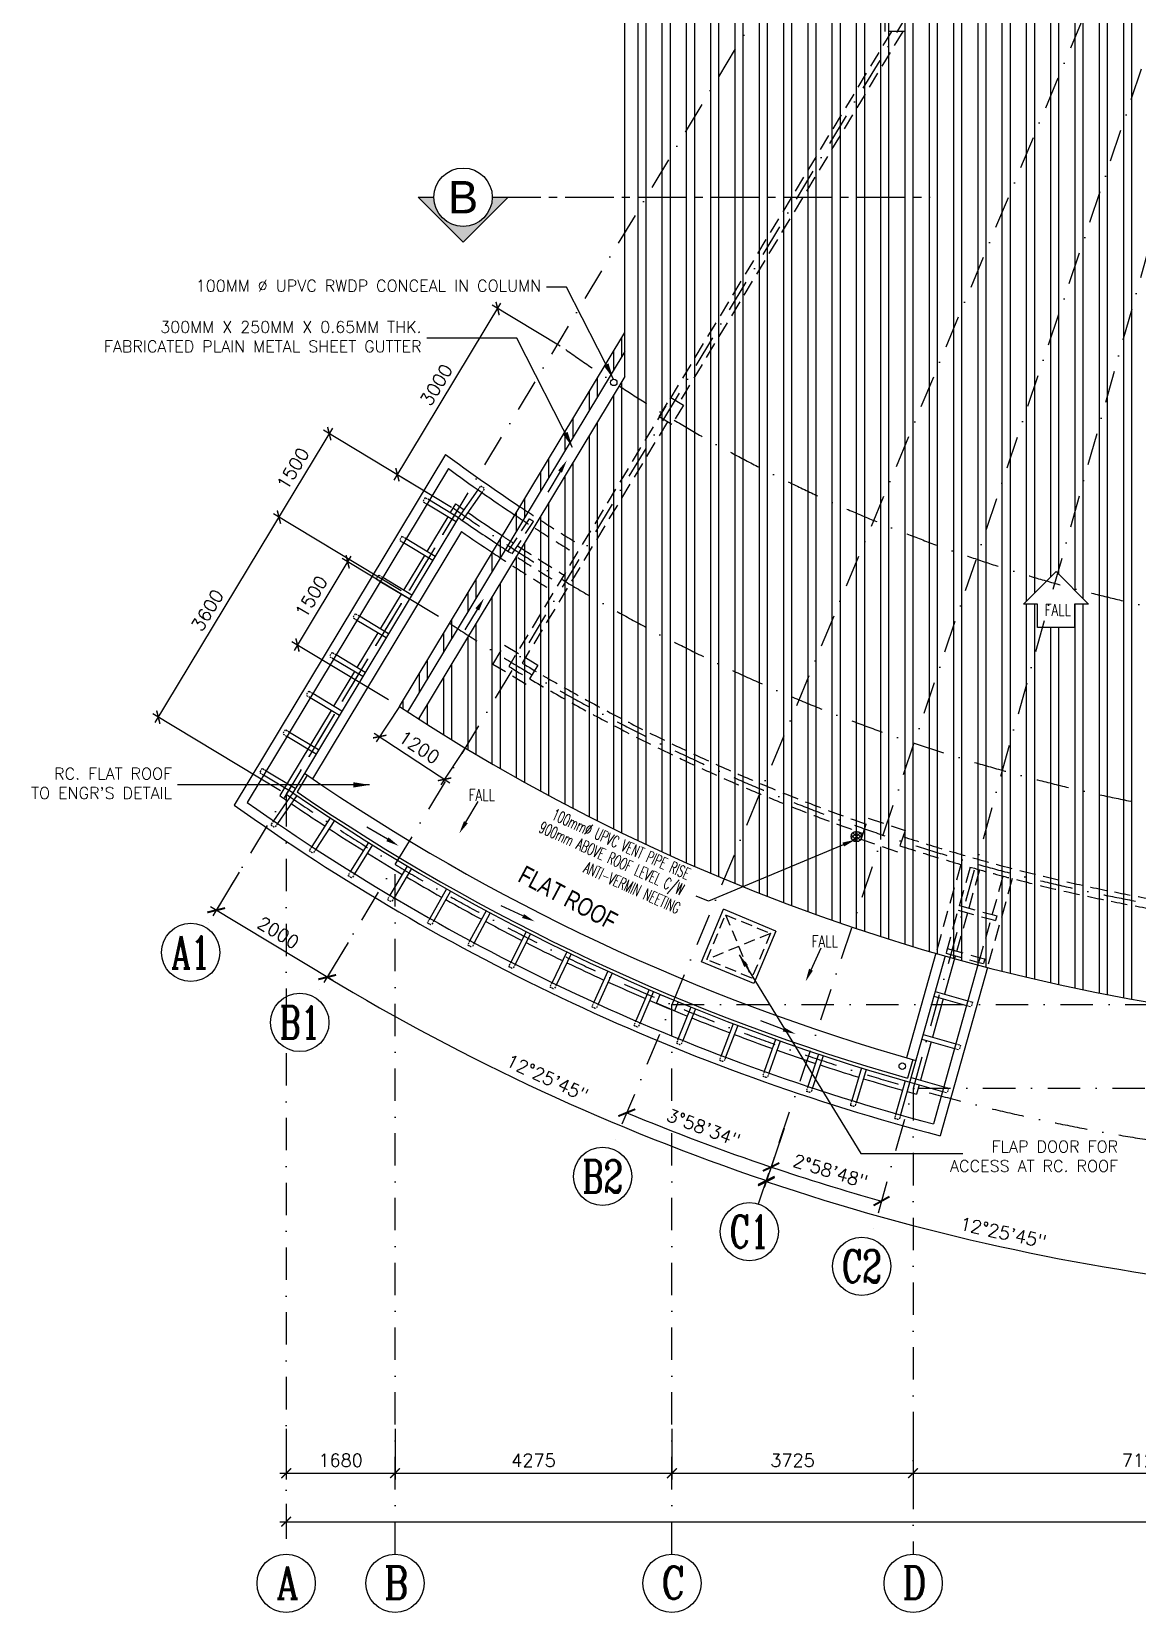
# Model space of a CAD drawing. Extents: x 2879167 to 2959690, y -882003 to -585933.
# Drawn here: x 2891845 to 2908919, y -626354 to -601941 of the extents above; entities that cross this region are included whole.
import ezdxf
from ezdxf.enums import TextEntityAlignment as Align

# ---------------------------------------------------------------- set-up
doc = ezdxf.new("R2010")
doc.units = 0
doc.header["$LTSCALE"] = 1000
doc.header["$MEASUREMENT"] = 0
doc.header["$PDMODE"] = 66
for name, pattern in [('CENTER2', [1.125, 0.75, -0.125, 0.125, -0.125]), ('DASHDOT', [1, 0.5, -0.25, 0, -0.25]), ('HIDDEN', [0.375, 0.25, -0.125]), ('HIDDEN2', [0.1875, 0.125, -0.0625])]:
    doc.linetypes.add(name, pattern=pattern)
doc.layers.get('0').update_dxf_attribs({"linetype": 'CONTINUOUS'})
doc.layers.get('DEFPOINTS').update_dxf_attribs({"linetype": 'CONTINUOUS'})
for name, color, linetype in [('buildgLIne', 5, 'HIDDEN'), ('COL', 3, 'CONTINUOUS'), ('DIM', 5, 'CONTINUOUS'), ('GRID', 6, 'DASHDOT'), ('h-roof', 1, 'CONTINUOUS'), ('LINE', 7, 'CONTINUOUS'), ('ROOF', 7, 'CONTINUOUS'), ('roof-hidden', 5, 'HIDDEN'), ('RWDP', 5, 'CONTINUOUS'), ('SECTIONLINE', 4, 'CONTINUOUS'), ('SPEC', 7, 'CONTINUOUS'), ('TEXT', 7, 'CONTINUOUS'), ('VP', 1, 'CONTINUOUS')]:
    doc.layers.add(name, color=color, linetype=linetype)
doc.styles.add('1', font='ROMANC.SHX', dxfattribs={"width": 0.65, "height": 0.5})
doc.styles.add('ROMANS', font='romans.shx')
doc.styles.get("Standard").update_dxf_attribs({"font": 'Helv.shx'})
doc.dimstyles.get("Standard").update_dxf_attribs({"dimscale": 5, "dimtxt": 1, "dimasz": 2, "dimexe": 1, "dimexo": 1, "dimgap": 1, "dimtad": 0, "dimtih": 1, "dimtoh": 1, "dimdec": 4, "dimzin": 0, "dimdsep": 46, "dimtxsty": 'ROMANS', "dimcen": 1, "dimadec": 0, "dimazin": 0, "dimtfac": 1, "dimtdec": 4, "dimtofl": 0, "dimtmove": 0, "dimatfit": 3, "dimfxl": 0, "dimtolj": 1, "dimtzin": 0, "dimarcsym": 0})
doc.dimstyles.new('STANDARD$0', dxfattribs={"dimscale": 0, "dimtxt": 8, "dimasz": 6, "dimexe": 1, "dimexo": 1, "dimgap": 3, "dimtad": 1, "dimdec": 0, "dimlfac": -1, "dimrnd": 1, "dimzin": 0, "dimdsep": 46, "dimtxsty": 'Standard', "dimcen": 0, "dimclrd": 5, "dimclre": 250, "dimadec": 0, "dimazin": 0, "dimtfac": 1, "dimtdec": 4, "dimtofl": 0, "dimtmove": 0, "dimatfit": 3, "dimfxl": 0, "dimtolj": 1, "dimtzin": 0, "dimarcsym": 0})
pattern_1 = [(90, (4136457.9, 1891354.8), (-375, 1e-13), []), (90, (4136582.9, 1891479.8), (-375, 1e-13), [])]

# ---------------------------------------------------------------- blocks, each defined once
blk = doc.blocks.new('_ARCHTICK')
at = {"color": 0, "linetype": 'ByBlock', "const_width": 0.15}
blk.add_lwpolyline([(-0.5, -0.5), (0.5, 0.5)], dxfattribs=at)
blk = doc.blocks.new('*D174')
at = {"layer": 'DEFPOINTS', "color": 0}
for p in [(2896690, -610056), (2893801, -612528), (2895776, -613717)]:
    blk.add_point(p, dxfattribs=at)
at = {"layer": 'DIM', "color": 0}
for p, q in [((2895715, -609352), (2893750, -612613)), ((2896604, -610004), (2895578, -609386)), ((2895690, -613666), (2893716, -612476))]:
    blk.add_line(p, q, dxfattribs=at)
at = {"layer": 'DIM', "color": 0, "xscale": 150, "yscale": 150, "zscale": 150}
for p, rotation in [((2895664, -609438), 58.92704905803814), ((2893801, -612528), 238.9270490580382)]:
    blk.add_blockref('_ARCHTICK', p, dxfattribs=dict(at, rotation=rotation))
at = {"layer": 'DIM', "color": 7, "insert": (2894561, -610879), "char_height": 200, "attachment_point": 5, "rotation": 58.927, "style": 'ROMANS'}
blk.add_mtext('\\A1;3600', dxfattribs=at)
blk = doc.blocks.new('*D175')
at = {"layer": 'DEFPOINTS', "color": 0}
for p in [(2898414, -609339), (2895664, -609438), (2897638, -610627)]:
    blk.add_point(p, dxfattribs=at)
at = {"layer": 'DIM', "color": 0}
for p, q in [((2896491, -608064), (2895612, -609523)), ((2898328, -609288), (2896354, -608098)), ((2897552, -610576), (2895578, -609386))]:
    blk.add_line(p, q, dxfattribs=at)
at = {"layer": 'DIM', "color": 0, "xscale": 150, "yscale": 150, "zscale": 150}
for p, rotation in [((2896440, -608149), 58.92704905803814), ((2895664, -609438), 238.9270490580382)]:
    blk.add_blockref('_ARCHTICK', p, dxfattribs=dict(at, rotation=rotation))
at = {"layer": 'DIM', "color": 7, "insert": (2895880, -608690), "char_height": 200, "attachment_point": 5, "rotation": 58.927, "style": 'ROMANS'}
blk.add_mtext('\\A1;1500', dxfattribs=at)
blk = doc.blocks.new('*D179')
at = {"layer": 'DEFPOINTS', "color": 0}
for p in [(2914231, -586966), (2914231, -586966), (2903496, -618785), (2905581, -620411), (2910578, -620514)]:
    blk.add_point(p, dxfattribs=at)
at = {"layer": 'DIM'}
for p, q in [((2903464, -618880), (2903155, -619794)), ((2910567, -620614), (2910481, -621408))]:
    blk.add_line(p, q, dxfattribs=at)
blk.add_arc((2914231, -586966), 34546, 251.3562, 263.7854, dxfattribs=at)
at = {"layer": 'DIM', "xscale": 200, "yscale": 200, "zscale": 200}
for p, rotation in [((2903187, -619699), 161.3562291409189), ((2910491, -621309), 353.7854095700073)]:
    blk.add_blockref('_ARCHTICK', p, dxfattribs=dict(at, rotation=rotation))
at = {"layer": 'DIM', "color": 7, "insert": (2906843, -620488), "char_height": 200, "attachment_point": 5, "rotation": 347.5708, "style": 'ROMANS'}
blk.add_mtext('\\A1;12°25\'45"', dxfattribs=at)
blk = doc.blocks.new('*D180')
at = {"layer": 'DEFPOINTS', "color": 0}
for p in [(2914231, -586966), (2914231, -586966), (2896783, -615920), (2898592, -617753), (2903496, -618785)]:
    blk.add_point(p, dxfattribs=at)
at = {"layer": 'DIM'}
for p, q in [((2896732, -616006), (2896357, -616628)), ((2903464, -618880), (2903160, -619780))]:
    blk.add_line(p, q, dxfattribs=at)
blk.add_arc((2914231, -586966), 34532, 238.927, 251.3562, dxfattribs=at)
at = {"layer": 'DIM', "xscale": 200, "yscale": 200, "zscale": 200}
for p, rotation in [((2896408, -616543), 148.9270488143155), ((2903192, -619686), 341.3562291409192)]:
    blk.add_blockref('_ARCHTICK', p, dxfattribs=dict(at, rotation=rotation))
at = {"layer": 'DIM', "color": 7, "insert": (2899807, -618100), "char_height": 200, "attachment_point": 5, "rotation": 335.1416, "style": 'ROMANS'}
blk.add_mtext('\\A1;12°25\'45"', dxfattribs=at)
blk = doc.blocks.new('A$C20F67EEF')
at = {"layer": 'LINE', "color": 5}
blk.add_line((33, 200), (33, 571), dxfattribs=at)
blk.add_solid([(0, 200), (67, 200), (33, 0)], dxfattribs=at)
blk = doc.blocks.new('*D134')
at = {"layer": 'DEFPOINTS', "color": 0}
for p in [(2895776, -624580), (2932687, -624580), (2932687, -624954)]:
    blk.add_point(p, dxfattribs=at)
at = {"layer": 'DIM', "color": 0}
for p, q in [((2895776, -624680), (2895776, -625054)), ((2932687, -624680), (2932687, -625054)), ((2895676, -624954), (2932787, -624954))]:
    blk.add_line(p, q, dxfattribs=at)
at = {"layer": 'DIM', "color": 0, "xscale": 150, "yscale": 150, "zscale": 150, "rotation": 180}
blk.add_blockref('_ARCHTICK', (2895776, -624954), dxfattribs=at)
at = {"layer": 'DIM', "color": 0, "xscale": 150, "yscale": 150, "zscale": 150}
blk.add_blockref('_ARCHTICK', (2932687, -624954), dxfattribs=at)
at = {"layer": 'DIM', "color": 7, "insert": (2914231, -624754), "char_height": 200, "attachment_point": 5, "style": 'ROMANS'}
blk.add_mtext('\\A1;36910', dxfattribs=at)
blk = doc.blocks.new('*D135')
at = {"layer": 'DEFPOINTS', "color": 0}
for p in [(2895776, -623417), (2897456, -623417), (2897456, -624204)]:
    blk.add_point(p, dxfattribs=at)
at = {"layer": 'DIM', "color": 0}
for p, q in [((2895776, -623517), (2895776, -624304)), ((2897456, -623517), (2897456, -624304)), ((2895676, -624204), (2897556, -624204))]:
    blk.add_line(p, q, dxfattribs=at)
at = {"layer": 'DIM', "color": 0, "xscale": 150, "yscale": 150, "zscale": 150, "rotation": 180}
blk.add_blockref('_ARCHTICK', (2895776, -624204), dxfattribs=at)
at = {"layer": 'DIM', "color": 0, "xscale": 150, "yscale": 150, "zscale": 150}
blk.add_blockref('_ARCHTICK', (2897456, -624204), dxfattribs=at)
at = {"layer": 'DIM', "color": 7, "insert": (2896616, -624004), "char_height": 200, "attachment_point": 5, "style": 'ROMANS'}
blk.add_mtext('\\A1;1680', dxfattribs=at)
blk = doc.blocks.new('*D136')
at = {"layer": 'DEFPOINTS', "color": 0}
for p in [(2897456, -623417), (2901731, -623417), (2901731, -624204)]:
    blk.add_point(p, dxfattribs=at)
at = {"layer": 'DIM', "color": 0}
for p, q in [((2897456, -623517), (2897456, -624304)), ((2901731, -623517), (2901731, -624304)), ((2897356, -624204), (2901831, -624204))]:
    blk.add_line(p, q, dxfattribs=at)
at = {"layer": 'DIM', "color": 0, "xscale": 150, "yscale": 150, "zscale": 150, "rotation": 180}
blk.add_blockref('_ARCHTICK', (2897456, -624204), dxfattribs=at)
at = {"layer": 'DIM', "color": 0, "xscale": 150, "yscale": 150, "zscale": 150}
blk.add_blockref('_ARCHTICK', (2901731, -624204), dxfattribs=at)
at = {"layer": 'DIM', "color": 7, "insert": (2899594, -624004), "char_height": 200, "attachment_point": 5, "style": 'ROMANS'}
blk.add_mtext('\\A1;4275', dxfattribs=at)
blk = doc.blocks.new('*D141')
at = {"layer": 'DEFPOINTS', "color": 0}
for p in [(2901731, -623554), (2905456, -623554), (2905456, -624204)]:
    blk.add_point(p, dxfattribs=at)
at = {"layer": 'DIM', "color": 0}
for p, q in [((2901731, -623654), (2901731, -624304)), ((2905456, -623654), (2905456, -624304)), ((2901631, -624204), (2905556, -624204))]:
    blk.add_line(p, q, dxfattribs=at)
at = {"layer": 'DIM', "color": 0, "xscale": 150, "yscale": 150, "zscale": 150, "rotation": 180}
blk.add_blockref('_ARCHTICK', (2901731, -624204), dxfattribs=at)
at = {"layer": 'DIM', "color": 0, "xscale": 150, "yscale": 150, "zscale": 150}
blk.add_blockref('_ARCHTICK', (2905456, -624204), dxfattribs=at)
at = {"layer": 'DIM', "color": 7, "insert": (2903594, -624004), "char_height": 200, "attachment_point": 5, "style": 'ROMANS'}
blk.add_mtext('\\A1;3725', dxfattribs=at)
blk = doc.blocks.new('*D142')
at = {"layer": 'DEFPOINTS', "color": 0}
for p in [(2905456, -623554), (2912581, -623554), (2912581, -624204)]:
    blk.add_point(p, dxfattribs=at)
at = {"layer": 'DIM', "color": 0}
for p, q in [((2905456, -623654), (2905456, -624304)), ((2912581, -623654), (2912581, -624304)), ((2905356, -624204), (2912681, -624204))]:
    blk.add_line(p, q, dxfattribs=at)
at = {"layer": 'DIM', "color": 0, "xscale": 150, "yscale": 150, "zscale": 150, "rotation": 180}
blk.add_blockref('_ARCHTICK', (2905456, -624204), dxfattribs=at)
at = {"layer": 'DIM', "color": 0, "xscale": 150, "yscale": 150, "zscale": 150}
blk.add_blockref('_ARCHTICK', (2912581, -624204), dxfattribs=at)
at = {"layer": 'DIM', "color": 7, "insert": (2909019, -624004), "char_height": 200, "attachment_point": 5, "style": 'ROMANS'}
blk.add_mtext('\\A1;7125', dxfattribs=at)
blk = doc.blocks.new('*D145')
at = {"layer": 'DEFPOINTS', "color": 0}
for p in [(2899040, -606217), (2900091, -606851), (2898414, -609339)]:
    blk.add_point(p, dxfattribs=at)
at = {"layer": 'DIM', "color": 0}
for p, q in [((2897442, -608870), (2899092, -606132)), ((2900005, -606799), (2898954, -606166)), ((2898328, -609288), (2897408, -608733))]:
    blk.add_line(p, q, dxfattribs=at)
at = {"layer": 'DIM', "color": 0, "xscale": 150, "yscale": 150, "zscale": 150}
for p, rotation in [((2899040, -606217), 58.92704905803816), ((2897493, -608784), 238.9270490580382)]:
    blk.add_blockref('_ARCHTICK', p, dxfattribs=dict(at, rotation=rotation))
at = {"layer": 'DIM', "color": 7, "insert": (2898095, -607398), "char_height": 200, "attachment_point": 5, "rotation": 58.927, "style": 'ROMANS'}
blk.add_mtext('\\A1;3000', dxfattribs=at)
blk = doc.blocks.new('*D147')
at = {"layer": 'DEFPOINTS', "color": 0}
for p in [(2895101, -614837), (2894695, -615510), (2896783, -615920)]:
    blk.add_point(p, dxfattribs=at)
at = {"layer": 'DIM'}
for p, q in [((2895049, -614923), (2894644, -615596)), ((2896494, -616594), (2894609, -615459)), ((2896732, -616006), (2896357, -616628))]:
    blk.add_line(p, q, dxfattribs=at)
at = {"layer": 'DIM', "xscale": 200, "yscale": 200, "zscale": 200}
for p, rotation in [((2894695, -615510), 148.9270490341506), ((2896408, -616543), 328.9270490341506)]:
    blk.add_blockref('_ARCHTICK', p, dxfattribs=dict(at, rotation=rotation))
at = {"layer": 'DIM', "color": 7, "insert": (2895655, -615855), "char_height": 200, "attachment_point": 5, "rotation": 328.927, "style": 'ROMANS'}
blk.add_mtext('\\A1;2000', dxfattribs=at)
blk = doc.blocks.new('*D150')
at = {"layer": 'DEFPOINTS', "color": 0}
for p in [(2914231, -586966), (2914231, -586966), (2901771, -618933), (2900803, -619193), (2903074, -620034)]:
    blk.add_point(p, dxfattribs=at)
at = {"layer": 'DIM'}
blk.add_arc((2914231, -586966), 34310, 247.3801, 251.3562, dxfattribs=at)
at = {"layer": 'DIM', "xscale": 200, "yscale": 200, "zscale": 200}
for p, rotation in [((2901035, -618636), 157.3801448760716), ((2903263, -619475), 341.3562392169153)]:
    blk.add_blockref('_ARCHTICK', p, dxfattribs=dict(at, rotation=rotation))
at = {"layer": 'DIM', "color": 7, "insert": (2902219, -618870), "char_height": 200, "attachment_point": 5, "rotation": 339.3682, "style": 'ROMANS'}
blk.add_mtext('\\A1;3°58\'34"', dxfattribs=at)
blk = doc.blocks.new('*D151')
at = {"layer": 'DEFPOINTS', "color": 0}
for p in [(2914231, -586966), (2914231, -586966), (2903828, -619660), (2903070, -620047), (2904805, -620582)]:
    blk.add_point(p, dxfattribs=at)
at = {"layer": 'DIM'}
blk.add_arc((2914231, -586966), 34310, 251.3562, 254.3361, dxfattribs=at)
at = {"layer": 'DIM', "xscale": 200, "yscale": 200, "zscale": 200}
for p, rotation in [((2903263, -619475), 161.3562293810227), ((2904968, -620001), 344.3361454312286)]:
    blk.add_blockref('_ARCHTICK', p, dxfattribs=dict(at, rotation=rotation))
at = {"layer": 'DIM', "color": 7, "insert": (2904177, -619540), "char_height": 200, "attachment_point": 5, "rotation": 342.8462, "style": 'ROMANS'}
blk.add_mtext('\\A1;2°58\'48"', dxfattribs=at)
blk = doc.blocks.new('*D157')
at = {"layer": 'DEFPOINTS', "color": 0}
for p in [(2897580, -612280), (2898596, -612921), (2898221, -613488)]:
    blk.add_point(p, dxfattribs=at)
at = {"layer": 'DIM', "color": 0}
for p, q in [((2897525, -612364), (2897164, -612911)), ((2897136, -612773), (2898305, -613543)), ((2898540, -613004), (2898166, -613572))]:
    blk.add_line(p, q, dxfattribs=at)
at = {"layer": 'DIM', "color": 0, "xscale": 150, "yscale": 150, "zscale": 150}
for p, rotation in [((2897219, -612828), 146.5956554874261), ((2898221, -613488), 326.5956554874262)]:
    blk.add_blockref('_ARCHTICK', p, dxfattribs=dict(at, rotation=rotation))
at = {"layer": 'DIM', "color": 7, "insert": (2897830, -612991), "char_height": 200, "attachment_point": 5, "rotation": 326.5957, "style": 'ROMANS'}
blk.add_mtext('\\A1;1200', dxfattribs=at)
blk = doc.blocks.new('*D181')
at = {"layer": 'DEFPOINTS', "color": 0}
for p in [(2898214, -611026), (2895950, -611414), (2897440, -612312)]:
    blk.add_point(p, dxfattribs=at)
at = {"layer": 'DIM', "color": 0}
for p, q in [((2896776, -610043), (2895898, -611500)), ((2898129, -610975), (2896639, -610077)), ((2897354, -612261), (2895864, -611363))]:
    blk.add_line(p, q, dxfattribs=at)
at = {"layer": 'DIM', "color": 0, "xscale": 150, "yscale": 150, "zscale": 150}
for p, rotation in [((2896725, -610129), 58.92704902797946), ((2895950, -611414), 238.9270490279795)]:
    blk.add_blockref('_ARCHTICK', p, dxfattribs=dict(at, rotation=rotation))
at = {"layer": 'DIM', "color": 7, "insert": (2896166, -610668), "char_height": 200, "attachment_point": 5, "rotation": 58.927, "style": 'ROMANS'}
blk.add_mtext('\\A1;1500', dxfattribs=at)

msp = doc.modelspace()

# ---------------------------------------------------------------- hatches: boundary and pattern name
at = {"layer": 'h-roof', "ltscale": 0.1}
h = msp.add_hatch(dxfattribs=at)
h.set_pattern_fill('ANSI32', color=1, scale=1000, angle=45, style=0)
h.set_pattern_definition(pattern_1)
h.paths.add_polyline_path([(2930643.4, -612554.7), (2927457.1, -607267.1), (2927457.1, -606588.9), (2927457.1, -595815.6), (2901005.2, -595815.6), (2901005.2, -606588.9), (2901005.2, -606588.9), (2901005.2, -607267.1), (2897818.9, -612554.7, 0.2931328)])
h.paths.add_polyline_path([(2904600, -614296), (2904579.3, -614316.7), (2904607.5, -614345), (2904635.8, -614316.7, 0.1316525)], flags=16)
h.paths.add_polyline_path([(2904630, -615451.1), (2904582.1, -615593.2, 0.000149), (2904599.1, -615598.9), (2904647.1, -615456.8, -0.0001497)], flags=16)
h.paths.add_polyline_path([(2904897.3, -614396.1), (2905039.4, -614444), (2905004.2, -614548.3), (2904941.7, -614527.2), (2904862.1, -614500.4)], flags=16)
h.paths.add_polyline_path([(2907158.2, -610783.8), (2907662.2, -610279.8), (2908166.2, -610783.8), (2907950.2, -610783.8), (2907950.2, -611143.8), (2907374.2, -611143.8), (2907374.2, -610783.8)], flags=16)
h.paths.add_polyline_path([(2911020, -615762.1), (2911169.1, -615778.4), (2911157.2, -615887.8), (2911091.6, -615880.7), (2910986, -616849.9, 0.0001497), (2911003.9, -616851.9), (2910987.7, -617001, -0.0004469), (2910934, -616995.1), (2910950.2, -616846, 0.0001497), (2910968.1, -616848), (2911073.7, -615878.7), (2911008.1, -615871.6)], flags=16)
h.paths.add_polyline_path([(2907374.2, -601340.8), (2907374.2, -600980.8), (2907158.2, -600980.8), (2907662.2, -600476.8), (2908166.2, -600980.8), (2907950.2, -600980.8), (2907950.2, -601340.8)], flags=16)
h.paths.add_polyline_path([(2917494.2, -616848), (2917388.6, -615878.7), (2917370.7, -615880.7), (2917476.3, -616849.9, 0.0001497)], flags=16)
h.paths.add_polyline_path([(2917458.4, -616851.9, 0.0002636), (2917489.9, -616848.4, -0.0002636), (2917458.4, -616851.9), (2917474.6, -617001, 0.0002298), (2917502.2, -616998, -0.0002298), (2917474.6, -617001)], flags=16)
h.paths.add_polyline_path([(2920296.2, -610783.8), (2920800.2, -610279.8), (2921304.2, -610783.8), (2921088.2, -610783.8), (2921088.2, -611143.8), (2920512.2, -611143.8), (2920512.2, -610783.8)], flags=16)
h.paths.add_polyline_path([(2920296.2, -600980.8), (2920800.2, -600476.8), (2921304.2, -600980.8), (2921088.2, -600980.8), (2921088.2, -601340.8), (2920512.2, -601340.8), (2920512.2, -600980.8)], flags=16)
h.paths.add_polyline_path([(2923422.9, -614444), (2923565, -614396.1), (2923600.2, -614500.4), (2923537.7, -614521.5), (2923849.4, -615445.3, 0.0001497), (2923866.4, -615439.5), (2923914.4, -615581.7, -0.0004469), (2923863.2, -615598.9), (2923815.3, -615456.8, 0.0001497), (2923832.3, -615451.1), (2923520.6, -614527.2), (2923458.1, -614548.3)], flags=16)
h.paths.add_polyline_path([(2923903.8, -614296), (2923883.1, -614316.7), (2923911.4, -614345), (2923939.6, -614316.7, 0.1316525)], flags=16)
h.paths.add_polyline_path([(2909682.1, -595615.6), (2909682.1, -595465.6), (2901005.2, -595465.6), (2901005.2, -595615.6)])
h.paths.add_polyline_path([(2914231.2, -595615.6), (2914231.2, -595465.6), (2909682.1, -595465.6), (2909682.1, -595615.6)])
h.paths.add_polyline_path([(2918780.3, -595615.6), (2918780.3, -595465.6), (2914231.2, -595465.6), (2914231.2, -595615.6)])
h.paths.add_polyline_path([(2927457.1, -595615.6), (2927457.1, -595465.6), (2918780.3, -595465.6), (2918780.3, -595615.6)])
h.paths.add_polyline_path([(2930811.5, -612446.1, 0.0012344), (2930937.1, -612363.9), (2927457.1, -606588.9), (2927457.1, -606879.6)])
h.paths.add_polyline_path([(2905558.1, -615697), (2905348.5, -616444.3), (2905059.7, -616363.3), (2905269.3, -615616)], flags=24)
h.paths.add_polyline_path([(2913262.5, -607590.4), (2915372.5, -607590.4), (2915372.5, -607170.4), (2913262.5, -607170.4)], flags=24)
h = msp.add_hatch(dxfattribs=at)
h.set_pattern_fill('ANSI32', scale=1000, angle=45, style=0)
h.set_pattern_definition(pattern_1)
h.paths.add_polyline_path([(2897525.3, -612363.9, 0.0012344), (2897650.9, -612446.1), (2901005.2, -606879.6), (2901005.2, -606588.9)])
at = {"layer": 'SECTIONLINE'}
msp.add_hatch(color=8, dxfattribs=at).paths.add_polyline_path([(2898057.5, -604497.7), (2897814, -604497.7), (2898507.8, -605191.5), (2899201.6, -604497.7), (2898958.1, -604497.7, -1)])

# ---------------------------------------------------------------- linework, layer by layer
at = {"ltscale": 0.1}
msp.add_line((2901005.2, -607267.1), (2901005.2, -606588.9), dxfattribs=at)
for p, q in [((2902188.1, -616305.8), (2902525.8, -615495.3)), ((2903336.3, -615833), (2902525.8, -615495.3)), ((2903336.3, -615833), (2902998.6, -616643.5)), ((2902998.6, -616643.5), (2902188.1, -616305.8))]:
    msp.add_line(p, q)
at = {"color": 1, "linetype": 'HIDDEN', "ltscale": 0.7}
for p, q in [((2902271.8, -616271.2), (2902559.5, -615578.6)), ((2902559.5, -615578.6), (2903252.1, -615866.4)), ((2902559.5, -615578.6), (2902964.4, -616559)), ((2903251.5, -615867.9), (2902271.8, -616271.2)), ((2902660.7, -615821.4), (2902964.4, -616559)), ((2903252.1, -615866.4), (2902964.4, -616559)), ((2902964.4, -616559), (2902271.8, -616271.2))]:
    msp.add_line(p, q, dxfattribs=at)
at = {"layer": 'buildgLIne'}
for p, q in [((2905119.7, -601940.6), (2899212.1, -611744.2)), ((2905294.9, -601940.6), (2901844, -607667.3)), ((2901663.3, -607967.1), (2899418, -611693.2)), ((2906191.5, -614803.7), (2905807, -616175.1))]:
    msp.add_line(p, q, dxfattribs=at)
for points in [[(2905025.5, -601640.6), (2905325.5, -601640.6), (2905325.5, -601940.6), (2905025.5, -601940.6)], [(2901714.9, -607589.8), (2901912.1, -607708.2), (2901731.9, -608008.3), (2901534.7, -607889.9)], [(2898967.8, -611713.8), (2899148.4, -611414.1), (2899662.3, -611723.7), (2899481.7, -612023.5)], [(2904652.1, -614419), (2904764, -614087.4), (2905332.5, -614279.2), (2905220.6, -614610.8)]]:
    msp.add_lwpolyline(points, close=True, dxfattribs=at)
for radius, start, end in [(28975, 238.77874, 250.76299), (28825, 239.07613, 250.75991), (28825, 251.95255, 263.18909), (28975, 251.94947, 263.19217)]:
    msp.add_arc((2914231.2, -586965.6), radius, start, end, dxfattribs=at)
at = {"layer": 'COL', "color": 3, "ltscale": 2}
msp.add_lwpolyline([(2901771.3, -617063.5), (2901494.6, -616947.5), (2901552.6, -616809.1), (2901829.3, -616925.2)], close=True, dxfattribs=at)
at = {"layer": 'GRID'}
for p, q in [((2912518.1, -585933.4), (2894534.8, -615776.5)), ((2914231.2, -586965.6), (2896218.3, -616857.8)), ((2914231.2, -586965.6), (2900803.1, -619193)), ((2903070, -620046.6), (2914231.2, -586965.6)), ((2914231.2, -586965.6), (2904804.9, -620582)), ((2898452.7, -609274.7), (2895775.7, -613717.2)), ((2895775.7, -613717.2), (2895775.7, -625453.9)), ((2897456.2, -625453.9), (2897456.2, -614803.6)), ((2901731.2, -616965.6), (2938704.8, -616965.6)), ((2901731.2, -625453.9), (2901731.2, -616965.6)), ((2905456.4, -618258.6), (2905456.4, -625453.9)), ((2905534.4, -618258.6), (2938704.8, -618258.6))]:
    msp.add_line(p, q, dxfattribs=at)
at = {"layer": 'GRID', "color": 7, "linetype": 'Continuous'}
for centre in [(2894302.6, -616161.9), (2895986, -617243.3), (2900661.2, -619620.1), (2902928.1, -620473.6), (2904663, -621009.1), (2895775.7, -625903.9), (2897456.2, -625903.9), (2901731.2, -625903.9), (2905456.4, -625903.9)]:
    msp.add_circle(centre, 450, dxfattribs=at)
at = {"layer": 'GRID'}
for radius, start, end in [(24400, 234.58389, 305.65132), (27400, 234.58389, 305.41611), (28900, 236.5473, 305.04123), (32500, 235.39893, 304.60107)]:
    msp.add_arc((2914231.2, -586965.6), radius, start, end, dxfattribs=at)
at = {"layer": 'ROOF', "color": 3}
for p, q in [((2901005.2, -606588.9), (2901005.2, -595465.6)), ((2897525.3, -612363.9), (2901005.2, -606588.9))]:
    msp.add_line(p, q, dxfattribs=at)
at = {"layer": 'ROOF'}
for p, q in [((2898237.2, -608469.9), (2894973.1, -613886.6)), ((2898280.6, -608688.5), (2895173.3, -613845)), ((2898436.5, -609447.4), (2898738.6, -609017.4)), ((2898497.9, -609490.5), (2898800, -609060.4)), ((2898397.8, -609511.6), (2897948, -609240.6)), ((2898436.5, -609447.4), (2897986.7, -609176.3)), ((2898391.4, -609231.2), (2898307.9, -609369.9)), ((2898436.6, -609446.9), (2895876.4, -613695.5)), ((2898269.1, -609434.1), (2897947.7, -609967.6)), ((2898037.6, -610109.3), (2897587.8, -609838.3)), ((2898076.3, -610045.1), (2897626.5, -609774)), ((2897909, -610031.8), (2897587.5, -610565.3)), ((2897677.4, -610707), (2897227.6, -610436)), ((2897716.1, -610642.8), (2897266.3, -610371.7)), ((2897548.8, -610629.5), (2897227.3, -611163)), ((2897317.2, -611304.8), (2896867.4, -611033.7)), ((2897355.9, -611240.5), (2896906.1, -610969.5)), ((2897188.6, -611227.3), (2896867.1, -611760.7)), ((2896957, -611902.5), (2896507.2, -611631.4)), ((2896995.8, -611838.2), (2896545.9, -611567.2)), ((2896828.4, -611825), (2896507, -612358.4)), ((2896596.9, -612500.2), (2896147.1, -612229.1)), ((2896635.6, -612436), (2896185.8, -612164.9)), ((2896468.2, -612422.7), (2895675.1, -613738.8)), ((2896275.4, -613033.7), (2895825.6, -612762.6)), ((2896236.7, -613097.9), (2895786.9, -612826.9)), ((2895876.5, -613695.6), (2895426.7, -613424.6)), ((2895915.2, -613631.4), (2895465.4, -613360.3)), ((2895876.5, -613695.6), (2895580.3, -614129.1)), ((2895938.4, -613737.9), (2895642.3, -614171.4)), ((2896457.2, -614085.2), (2896170.5, -614524.9)), ((2896520, -614126.2), (2896233.2, -614565.9)), ((2897046.6, -614462.5), (2896769.4, -614908.2)), ((2897110.3, -614502.1), (2896833.1, -614947.9)), ((2897644, -614826.9), (2897376.5, -615278.6)), ((2897708.5, -614865.1), (2897441, -615316.8)), ((2898249.1, -615178.4), (2897991.4, -615635.7)), ((2898314.4, -615215.2), (2898056.7, -615672.6)), ((2898861.6, -615516.7), (2898613.9, -615979.5)), ((2898927.7, -615552.1), (2898680, -616014.9)), ((2899481.3, -615841.7), (2899243.6, -616309.7)), ((2899548.2, -615875.7), (2899310.5, -616343.8)), ((2900107.9, -616153.3), (2899880.4, -616626.3)), ((2900175.5, -616185.8), (2899947.9, -616658.9)), ((2905951.2, -616216.3), (2905262.7, -618671.6)), ((2906457.6, -616354.9), (2905769, -618810.5)), ((2906602.7, -616392.9), (2905873.6, -618993.1)), ((2906095.6, -616256.8), (2905941.7, -616805.6)), ((2900741.1, -616451.3), (2900523.8, -616929.1)), ((2900809.3, -616482.3), (2900592, -616960.2)), ((2901380.5, -616735.5), (2901173.6, -617217.9)), ((2901449.4, -616765.1), (2901242.5, -617247.6)), ((2905921.5, -616877.8), (2905755.4, -617470)), ((2905777, -616837.3), (2906282.5, -616979.1)), ((2905797.3, -616765.1), (2906302.8, -616906.9)), ((2902025.9, -617005.9), (2901829.5, -617492.7)), ((2902095.5, -617034), (2901899, -617520.8)), ((2902677.1, -617262.3), (2902491.2, -617753.2)), ((2902747.2, -617288.9), (2902561.3, -617779.8)), ((2903333.6, -617504.6), (2903158.3, -617999.4)), ((2903404.2, -617529.6), (2903228.9, -618024.5)), ((2905735.2, -617542.2), (2905569.1, -618134.4)), ((2905590.7, -617501.7), (2906096.2, -617643.5)), ((2905611, -617429.5), (2906116.5, -617571.3)), ((2903995.1, -617732.6), (2903830.6, -618231.1)), ((2904066.3, -617756.2), (2903901.8, -618254.7)), ((2904661.5, -617946.4), (2904507.7, -618448.3)), ((2904733.2, -617968.3), (2904579.4, -618470.3)), ((2905424.7, -618093.9), (2905930.2, -618235.6)), ((2905332.3, -618145.6), (2905190.6, -618651.1)), ((2905404.4, -618166.1), (2905909.9, -618307.8)), ((2905548.9, -618206.6), (2905508.4, -618351))]:
    msp.add_line(p, q, dxfattribs=at)
at = {"layer": 'ROOF', "color": 5, "linetype": 'HIDDEN2', "ltscale": 0.2}
for p, q in [((2898738.6, -609017.4), (2898781.7, -608956)), ((2898800, -609060.4), (2898843.1, -608999.1)), ((2897922.4, -609137.6), (2897883.7, -609201.8)), ((2897948, -609240.6), (2897883.7, -609201.8)), ((2897986.7, -609176.3), (2897922.4, -609137.6)), ((2897562.2, -609735.3), (2897523.5, -609799.6)), ((2897587.8, -609838.3), (2897523.5, -609799.6)), ((2897626.5, -609774), (2897562.2, -609735.3)), ((2897202.1, -610333), (2897163.4, -610397.3)), ((2897227.6, -610436), (2897163.4, -610397.3)), ((2897266.3, -610371.7), (2897202.1, -610333)), ((2896841.9, -610930.8), (2896803.2, -610995)), ((2896867.4, -611033.7), (2896803.2, -610995)), ((2896906.1, -610969.5), (2896841.9, -610930.8)), ((2896481.7, -611528.5), (2896443, -611592.7)), ((2896545.9, -611567.2), (2896481.7, -611528.5)), ((2896507.2, -611631.4), (2896443, -611592.7)), ((2896121.5, -612126.2), (2896082.8, -612190.4)), ((2896147.1, -612229.1), (2896082.8, -612190.4)), ((2896185.8, -612164.9), (2896121.5, -612126.2)), ((2895761.3, -612723.9), (2895722.6, -612788.1)), ((2895825.6, -612762.6), (2895761.3, -612723.9)), ((2895786.9, -612826.9), (2895722.6, -612788.1)), ((2895401.2, -613321.6), (2895362.5, -613385.9)), ((2895426.7, -613424.6), (2895362.5, -613385.9)), ((2895465.4, -613360.3), (2895401.2, -613321.6)), ((2895580.3, -614129.1), (2895537.9, -614190.9)), ((2895642.3, -614171.4), (2895599.9, -614233.3)), ((2896170.5, -614524.9), (2896129.5, -614587.7)), ((2896233.2, -614565.9), (2896192.3, -614628.8)), ((2896769.4, -614908.2), (2896729.8, -614971.9)), ((2896833.1, -614947.9), (2896793.5, -615011.6)), ((2897376.5, -615278.6), (2897338.3, -615343.1)), ((2897441, -615316.8), (2897402.7, -615381.4)), ((2897991.4, -615635.7), (2897954.6, -615701)), ((2898056.7, -615672.6), (2898019.9, -615737.9)), ((2898613.9, -615979.5), (2898578.5, -616045.6)), ((2898680, -616014.9), (2898644.6, -616081.1)), ((2899243.6, -616309.7), (2899209.7, -616376.6)), ((2899310.5, -616343.8), (2899276.5, -616410.6)), ((2899880.4, -616626.3), (2899847.9, -616693.9)), ((2899947.9, -616658.9), (2899915.4, -616726.5)), ((2906302.8, -616906.9), (2906375, -616927.1)), ((2900523.8, -616929.1), (2900492.7, -616997.4)), ((2900592, -616960.2), (2900561, -617028.5)), ((2906282.5, -616979.1), (2906354.8, -616999.3)), ((2906375, -616927.1), (2906354.8, -616999.3)), ((2901173.6, -617217.9), (2901144, -617286.9)), ((2901242.5, -617247.6), (2901212.9, -617316.5)), ((2901829.5, -617492.7), (2901801.4, -617562.2)), ((2901899, -617520.8), (2901870.9, -617590.4)), ((2906096.2, -617643.5), (2906168.5, -617663.7)), ((2906116.5, -617571.3), (2906188.7, -617591.5)), ((2906188.7, -617591.5), (2906168.5, -617663.7)), ((2902491.2, -617753.2), (2902464.6, -617823.3)), ((2902561.3, -617779.8), (2902534.7, -617850)), ((2903158.3, -617999.4), (2903133.2, -618070.1)), ((2903228.9, -618024.5), (2903203.9, -618095.2)), ((2903830.6, -618231.1), (2903807.1, -618302.3)), ((2903901.8, -618254.7), (2903878.3, -618325.9)), ((2905909.9, -618307.8), (2905982.2, -618328.1)), ((2905930.2, -618235.6), (2906002.4, -618255.9)), ((2906002.4, -618255.9), (2905982.2, -618328.1)), ((2904507.7, -618448.3), (2904485.7, -618520)), ((2904579.4, -618470.3), (2904557.4, -618542)), ((2905190.6, -618651.1), (2905170.3, -618723.3)), ((2905262.7, -618671.6), (2905242.4, -618743.8))]:
    msp.add_line(p, q, dxfattribs=at)
at = {"layer": 'ROOF', "color": 1}
for p, q in [((2898482.3, -609661.7), (2896181.4, -613480)), ((2905807, -616175.1), (2905354.7, -617787.9))]:
    msp.add_line(p, q, dxfattribs=at)
at = {"layer": 'ROOF', "color": 5}
for p, q in [((2896098.7, -613423.5), (2895943.6, -613680.9)), ((2905450.8, -617815.4), (2905369.8, -618104.3))]:
    msp.add_line(p, q, dxfattribs=at)
at = {"layer": 'ROOF', "color": 7}
msp.add_lwpolyline([(2907950.2, -610783.8), (2907950.2, -611143.8), (2907374.2, -611143.8), (2907374.2, -610783.8), (2907158.2, -610783.8), (2907662.2, -610279.8), (2908166.2, -610783.8)], close=True, dxfattribs=at)
at = {"layer": 'ROOF'}
for radius, start, end in [(26800, 233.35975, 236.36071), (26950, 233.71114, 236.375), (27325, 234.57194, 234.90983), (27475, 234.9094, 236.4238), (27325, 235.06709, 236.41005), (32075, 235.48634, 254.20217), (32575, 235.27488, 235.52445), (32425, 235.52352, 254.20362), (33100, 234.42183, 255.3748), (32950, 234.66288, 255.11866), (32575, 235.65636, 236.76008), (32575, 236.89199, 237.99662), (32575, 238.12854, 239.23316), (32575, 239.36508, 240.4697), (32575, 240.60162, 241.70625), (32575, 241.83816, 242.94279), (32575, 243.0747, 244.17933), (32575, 244.31125, 245.41587), (32575, 245.54779, 246.65241), (32575, 246.78433, 247.88896), (32575, 248.02087, 249.1255), (32575, 249.25742, 250.36204), (32575, 250.49396, 251.59858), (32575, 251.7305, 252.83513), (32575, 252.96704, 254.07231), (32575, 254.20423, 254.46806)]:
    msp.add_arc((2914231.2, -586965.6), radius, start, end, dxfattribs=at)
at = {"layer": 'ROOF', "color": 5, "linetype": 'HIDDEN2', "ltscale": 0.2}
for radius, start, end in [(26875, 234.90983, 235.06972), (33025, 235.52595, 235.65636), (33025, 236.76188, 236.89199), (33025, 237.99842, 238.12854), (33025, 239.23496, 239.36508), (33025, 240.4715, 240.60162), (33025, 241.70804, 241.83816), (33025, 242.94459, 243.0747), (33025, 244.18113, 244.31125), (33025, 245.41767, 245.54779), (33025, 246.65421, 246.78433), (33025, 247.89075, 248.02087), (33025, 249.1273, 249.25742), (33025, 250.36384, 250.49396), (33025, 251.60038, 251.7305), (33025, 252.83692, 252.96704), (33025, 254.07591, 254.20603)]:
    msp.add_arc((2914231.2, -586965.6), radius, start, end, dxfattribs=at)
at = {"layer": 'ROOF', "color": 1}
msp.add_arc((2914231.2, -586965.6), 27625, 235.24306, 236.4374, dxfattribs=at)
at = {"layer": 'ROOF', "color": 3}
msp.add_arc((2914231.2, -586965.6), 30400, 236.66479, 303.33521, dxfattribs=at)
at = {"layer": 'ROOF', "color": 5}
msp.add_arc((2914231.2, -586965.6), 32375, 235.6069, 254.11493, dxfattribs=at)
at = {"layer": 'roof-hidden', "color": 5, "linetype": 'HIDDEN'}
for p, q in [((2899203.4, -609966.5), (2899490.6, -609527)), ((2899267, -610008.1), (2899554.3, -609568.5)), ((2899490.6, -609527), (2899531.6, -609464.3)), ((2899554.3, -609568.5), (2899595.3, -609505.7)), ((2906335.9, -614844.2), (2905951.2, -616216.3)), ((2906480.4, -614884.7), (2906314.3, -615476.9)), ((2906842.3, -614982.7), (2906457.6, -616354.9)), ((2906987.5, -615020.6), (2906602.7, -616392.9)), ((2906169.9, -615436.4), (2906675.4, -615578.1)), ((2906294.1, -615549.1), (2906095.6, -616256.8)), ((2906149.6, -615508.6), (2906655.1, -615650.3)), ((2906655.1, -615650.3), (2906727.3, -615670.6)), ((2906675.4, -615578.1), (2906747.6, -615598.4)), ((2906747.6, -615598.4), (2906727.3, -615670.6)), ((2905963.3, -616173), (2906468.8, -616314.7)), ((2905983.6, -616100.8), (2906489.1, -616242.5)), ((2906107.8, -616213.5), (2906095.6, -616256.8)), ((2906468.8, -616314.7), (2906541, -616335)), ((2906489.1, -616242.5), (2906561.3, -616262.8)), ((2906561.3, -616262.8), (2906541, -616335))]:
    msp.add_line(p, q, dxfattribs=at)
for radius, start, end in [(26800, 236.36071, 238.76671), (26950, 236.375, 238.7676), (26875, 236.84125, 237.00328), (27325, 236.41005, 236.84125), (27625, 236.4374, 238.77065), (27475, 236.4238, 238.77065), (27325, 237.00061, 238.76979)]:
    msp.add_arc((2914231.2, -586965.6), radius, start, end, dxfattribs=at)
at = {"layer": 'RWDP', "color": 7, "ltscale": 0.1}
for p, q in [((2901005.2, -606879.6), (2897650.9, -612446.1)), ((2901005.2, -607267.1), (2897818.9, -612554.7))]:
    msp.add_line(p, q, dxfattribs=at)
at = {"layer": 'SECTIONLINE', "color": 8}
for p, q in [((2897814, -604497.7), (2898057.5, -604497.7)), ((2897814, -604497.7), (2898507.8, -605191.5)), ((2899201.6, -604497.7), (2898507.8, -605191.5)), ((2898958.1, -604497.7), (2899201.6, -604497.7))]:
    msp.add_line(p, q, dxfattribs=at)
at = {"layer": 'SECTIONLINE', "color": 4, "linetype": 'CENTER2'}
msp.add_line((2898958.1, -604497.7), (2905717, -604497.7), dxfattribs=at)
at = {"layer": 'SECTIONLINE', "color": 3}
msp.add_circle((2898507.8, -604497.7), 450.3, dxfattribs=at)
at = {"layer": 'SPEC'}
for p, q in [((2900105.1, -605889.4), (2899793.3, -605889.4)), ((2899337.9, -606675.4), (2897949.5, -606675.4)), ((2904562.9, -614422.2), (2902294.4, -615368.6)), ((2902294.4, -615368.6), (2902107.8, -615294.5)), ((2902769.2, -616199), (2904646.1, -619267)), ((2904646.1, -619267), (2906223.7, -619267))]:
    msp.add_line(p, q, dxfattribs=at)
at = {"layer": 'SPEC', "color": 5}
for centre in [(2900833.5, -607358.3), (2905288.9, -617918.5)]:
    msp.add_circle(centre, 50, dxfattribs=at)
at = {"layer": 'SPEC'}
for points in [[(2904389.2, -614526.8), (2904364.7, -614464.8), (2904562.9, -614422.2)], [(2902903.8, -616350.7), (2902847.3, -616386.1), (2902769.2, -616199)]]:
    msp.add_solid(points, dxfattribs=at)
at = {"layer": 'VP', "color": 8, "ltscale": 100}
for p, q in [((2904502, -614394), (2904600, -614296)), ((2904600, -614450.6), (2904502, -614352.6)), ((2904635.8, -614429.9), (2904522.7, -614316.7)), ((2904522.7, -614429.9), (2904635.8, -614316.7)), ((2904656.5, -614394), (2904558.5, -614296)), ((2904558.5, -614450.6), (2904656.5, -614352.6))]:
    msp.add_line(p, q, dxfattribs=at)
at = {"layer": 'VP', "ltscale": 100}
msp.add_circle((2904579.3, -614373.3), 80, dxfattribs=at)

# ---------------------------------------------------------------- block references
at = {"color": 6, "ltscale": 0.1, "xscale": -1}
for p, rotation in [((2898477.1, -614339.4), 329.3221941836154), ((2899627.1, -615653.8), 64.76070797226166), ((2903826.2, -616623.5), 335.2875524772229), ((2903653, -617389.4), 69.44319691174397)]:
    msp.add_blockref('A$C20F67EEF', p, dxfattribs=dict(at, rotation=rotation))
at = {"layer": 'ROOF', "rotation": 148.9270403333568}
for p in [(2900136.6, -608580.7), (2898858.3, -610709.9)]:
    msp.add_blockref('A$C20F67EEF', p, dxfattribs=at)
at = {"layer": 'ROOF', "xscale": -1, "rotation": 59.60582710542334}
msp.add_blockref('A$C20F67EEF', (2897528, -614486.9), dxfattribs=at)

# ---------------------------------------------------------------- texts
at = {"layer": 'GRID', "color": 3, "style": '1'}
for s, width, p in [('A1', 0.7, (2894302.6, -616161.9)), ('B1', 0.7, (2895986, -617243.3)), ('B2', 0.7, (2900661.2, -619620.1)), ('C1', 0.7, (2902928.1, -620473.6)), ('C2', 0.7, (2904663, -621009.1)), ('A', 0.8, (2895795.2, -625897)), ('B', 0.8, (2897475.7, -625897)), ('C', 0.8, (2901750.7, -625897)), ('D', 0.8, (2905475.9, -625897))]:
    msp.add_text(s, height=500, dxfattribs=dict(at, width=width)).set_placement(p, align=Align.MIDDLE_CENTER)
at = {"layer": 'SPEC', "color": 7, "style": 'ROMANS', "width": 0.75}
msp.add_text('FALL', height=180, dxfattribs=at).set_placement((2907690.7, -610873.5, -4612.3), align=Align.MIDDLE_CENTER)
for p in [(2898797.7, -613732.5, -4612.3), (2904092.6, -615992, -4612.3)]:
    msp.add_text('FALL', height=180, rotation=360, dxfattribs=at).set_placement(p, align=Align.MIDDLE_CENTER)
at = {"layer": 'SPEC', "style": 'ROMANS', "width": 0.6}
for s, p in [('100mm%%C UPVC VENT PIPE RISE', (2900948.4, -614488.8)), ('900mm ABOVE ROOF LEVEL C/W', (2900796, -614721.2)), ('ANTI-VERMIN NEETING', (2901116.3, -615162.6))]:
    msp.add_text(s, height=180, rotation=335.83696, dxfattribs=at).set_placement(p, align=Align.MIDDLE)
at = {"layer": 'SPEC', "char_height": 180, "attachment_point": 6, "style": 'ROMANS'}
for s, insert in [('100MM %%C UPVC RWDP CONCEAL IN COLUMN', (2899710.8, -605866.5)), ('300MM X 250MM X 0.65MM THK.\\PFABRICATED PLAIN METAL SHEET GUTTER', (2897867, -606652.4)), ("RC. FLAT ROOF \\PTO ENGR'S DETAIL", (2894012.8, -613551))]:
    msp.add_mtext(s, dxfattribs=dict(at, insert=insert))
at = {"layer": 'SPEC', "insert": (2908619.5, -619310.1), "char_height": 180, "attachment_point": 6, "rotation": 0.00004, "style": 'ROMANS'}
msp.add_mtext('FLAP DOOR FOR\\PACCESS AT RC. ROOF', dxfattribs=at)
at = {"layer": 'TEXT', "color": 2}
msp.add_text('B', height=500, dxfattribs=at).set_placement((2898507.8, -604497.7), align=Align.MIDDLE_CENTER)
at = {"layer": 'TEXT', "color": 2, "width": 0.75}
msp.add_text('FLAT ROOF', height=280, rotation=332.02564, dxfattribs=at).set_placement((2899334.9, -615054.2))

# ---------------------------------------------------------------- dimensions: what is measured, and where the dimension line sits
at = {"layer": 'DIM'}
for base, line1, line2, picture, middle in [((2898591.6, -617753.1), ((2903495.6, -618785.2), (2914231.2, -586965.6)), ((2914231.2, -586965.6), (2896783.4, -615920)), '*D180', (2899806.8, -618099.5)), ((2901771.2, -618932.8), ((2914231.2, -586965.6), (2900803.1, -619193)), ((2903074.2, -620034.2), (2914231.2, -586965.6)), '*D150', (2902218.9, -618869.8)), ((2905581, -620411.4), ((2910578, -620514.1), (2914231.2, -586965.6)), ((2903495.6, -618785.2), (2914231.2, -586965.6)), '*D179', (2906842.8, -620488.3)), ((2903828.2, -619660.1), ((2914231.2, -586965.6), (2904804.9, -620582)), ((2903070, -620046.6), (2914231.2, -586965.6)), '*D151', (2904176.6, -619539.8))]:
    dim = msp.add_angular_dim_2l(base=base, line1=line1, line2=line2, dimstyle='Standard', override={"dimscale": 100, "dimtxt": 2, "dimtad": 1, "dimtih": 0, "dimtoh": 0, "dimdec": 0, "dimblk1": 'ARCHTICK', "dimblk2": 'ARCHTICK', "dimsah": 1, "dimcen": 0, "dimdle": 1, "dimclrd": 256, "dimclre": 256, "dimclrt": 7, "dimaunit": 1, "dimadec": 3, "dimtdec": 0, "dimtmove": 2, "dimldrblk": 'ARCHTICK', "dimlwd": 65535, "dimlwe": 65535}, dxfattribs=at)
    dim.commit()
    dim.dimension.update_dxf_attribs({"geometry": picture, "text_midpoint": middle})
for base, p1, p2, angle, text, picture, middle in [((2899040, -606217.4), (2898413.9, -609339.2), (2900091.1, -606850.8), 58.92705, '3000', '*D145', (2898095.3, -607397.6)), ((2895663.5, -609437.5), (2898413.9, -609339.2), (2897637.8, -610627.2), 238.92705, '1500', '*D175', (2895880.3, -608690.3)), ((2893801.5, -612527.5), (2896689.6, -610055.8), (2895775.7, -613717.2), 238.92705, '3600', '*D174', (2894561.2, -610879.3)), ((2895949.7, -611414.5), (2898214.4, -611026.5), (2897439.6, -612312.3), 58.92705, '1500', '*D181', (2896165.8, -610668.3))]:
    dim = msp.add_linear_dim(base=base, p1=p1, p2=p2, angle=angle, text=text, dimstyle='STANDARD$0', override={"dimscale": 100, "dimtxt": 2, "dimasz": 1.5, "dimgap": 1, "dimlfac": 1, "dimrnd": 0, "dimtxsty": 'ROMANS', "dimblk1": 'ARCHTICK', "dimblk2": 'ARCHTICK', "dimsah": 1, "dimdle": 1, "dimclrd": 0, "dimclre": 0, "dimclrt": 7, "dimtdec": 0, "dimtmove": 2}, dxfattribs=at)
    dim.commit()
    dim.dimension.update_dxf_attribs({"geometry": picture, "text_midpoint": middle})
for base, p1, p2, angle, override, picture, middle in [((2898221.1, -613488.4), (2897580.3, -612280.4), (2898595.5, -612920.7), 146.59566, {"dimscale": 100, "dimtxt": 2, "dimasz": 1.5, "dimgap": 1, "dimlfac": 1, "dimrnd": 0, "dimtxsty": 'ROMANS', "dimblk1": 'ARCHTICK', "dimblk2": 'ARCHTICK', "dimsah": 1, "dimdle": 1, "dimclrd": 0, "dimclre": 0, "dimclrt": 7, "dimtdec": 0, "dimtmove": 2}, '*D157', (2897830.4, -612991.1)), ((2894695.1, -615510.4), (2896783.4, -615920), (2895101, -614837), 328.92705, {"dimscale": 100, "dimtxt": 2, "dimasz": 2, "dimgap": 1, "dimlfac": 1, "dimrnd": 0, "dimtxsty": 'ROMANS', "dimblk1": 'ARCHTICK', "dimblk2": 'ARCHTICK', "dimsah": 1, "dimdle": 1, "dimclrd": 256, "dimclre": 256, "dimclrt": 7, "dimaunit": 1, "dimadec": 3, "dimtdec": 0, "dimtmove": 2, "dimldrblk": 'ARCHTICK', "dimlwd": 65535, "dimlwe": 65535}, '*D147', (2895654.9, -615855.3))]:
    dim = msp.add_linear_dim(base=base, p1=p1, p2=p2, angle=angle, dimstyle='STANDARD$0', override=override, dxfattribs=at)
    dim.commit()
    dim.dimension.update_dxf_attribs({"geometry": picture, "text_midpoint": middle})
for base, p1, p2, picture, middle in [((2897456.1604, -624203.8907), (2895775.7371, -623416.8362), (2897456.1604, -623416.8362), '*D135', (2896615.9487, -624003.8907)), ((2901731.2, -624203.9), (2897456.2, -623416.8), (2901731.2, -623416.8), '*D136', (2899593.7, -624003.9)), ((2905456.4, -624203.9), (2901731.2, -623553.9), (2905456.4, -623553.9), '*D141', (2903593.8, -624003.9)), ((2912581.2, -624203.9), (2905456.4, -623553.9), (2912581.2, -623553.9), '*D142', (2909018.8, -624003.9))]:
    dim = msp.add_linear_dim(base=base, p1=p1, p2=p2, dimstyle='STANDARD$0', override={"dimscale": 100, "dimtxt": 2, "dimasz": 1.5, "dimgap": 1, "dimlfac": 1, "dimrnd": 0, "dimtxsty": 'ROMANS', "dimblk1": 'ARCHTICK', "dimblk2": 'ARCHTICK', "dimsah": 1, "dimdle": 1, "dimclrd": 0, "dimclre": 0, "dimclrt": 7, "dimtdec": 0, "dimtmove": 2}, dxfattribs=at)
    dim.commit()
    dim.dimension.update_dxf_attribs({"geometry": picture, "text_midpoint": middle})
dim = msp.add_linear_dim(base=(2932686.6, -624953.9), p1=(2895775.7, -624579.8), p2=(2932686.6, -624579.8), text='36910', dimstyle='STANDARD$0', override={"dimscale": 100, "dimtxt": 2, "dimasz": 1.5, "dimgap": 1, "dimlfac": 1, "dimrnd": 0, "dimtxsty": 'ROMANS', "dimblk1": 'ARCHTICK', "dimblk2": 'ARCHTICK', "dimsah": 1, "dimdle": 1, "dimclrd": 0, "dimclre": 0, "dimclrt": 7, "dimtdec": 0, "dimtmove": 2}, dxfattribs=at)
dim.commit()
dim.dimension.update_dxf_attribs({"geometry": '*D134', "text_midpoint": (2914231.2, -624753.9)})

# ---------------------------------------------------------------- leaders
at = {"layer": 'SPEC'}
for points in [[(2900829.7, -607306.6), (2900105.1, -605889.4)], [(2900197.9, -608363.1), (2899337.9, -606675.4)], [(2897064.5, -613574), (2894095.3, -613574)]]:
    msp.add_leader(points, dimstyle='Standard', override={"dimscale": 100, "dimtxt": 2, "dimasz": 2.5, "dimexe": 1, "dimexo": 1, "dimgap": 1, "dimtih": 0, "dimtoh": 0, "dimdec": 0, "dimtxsty": 'ROMANS', "dimcen": 0, "dimdle": 1, "dimclrt": 7, "dimtdec": 0}, dxfattribs=at)

doc.saveas('drawing.dxf')
